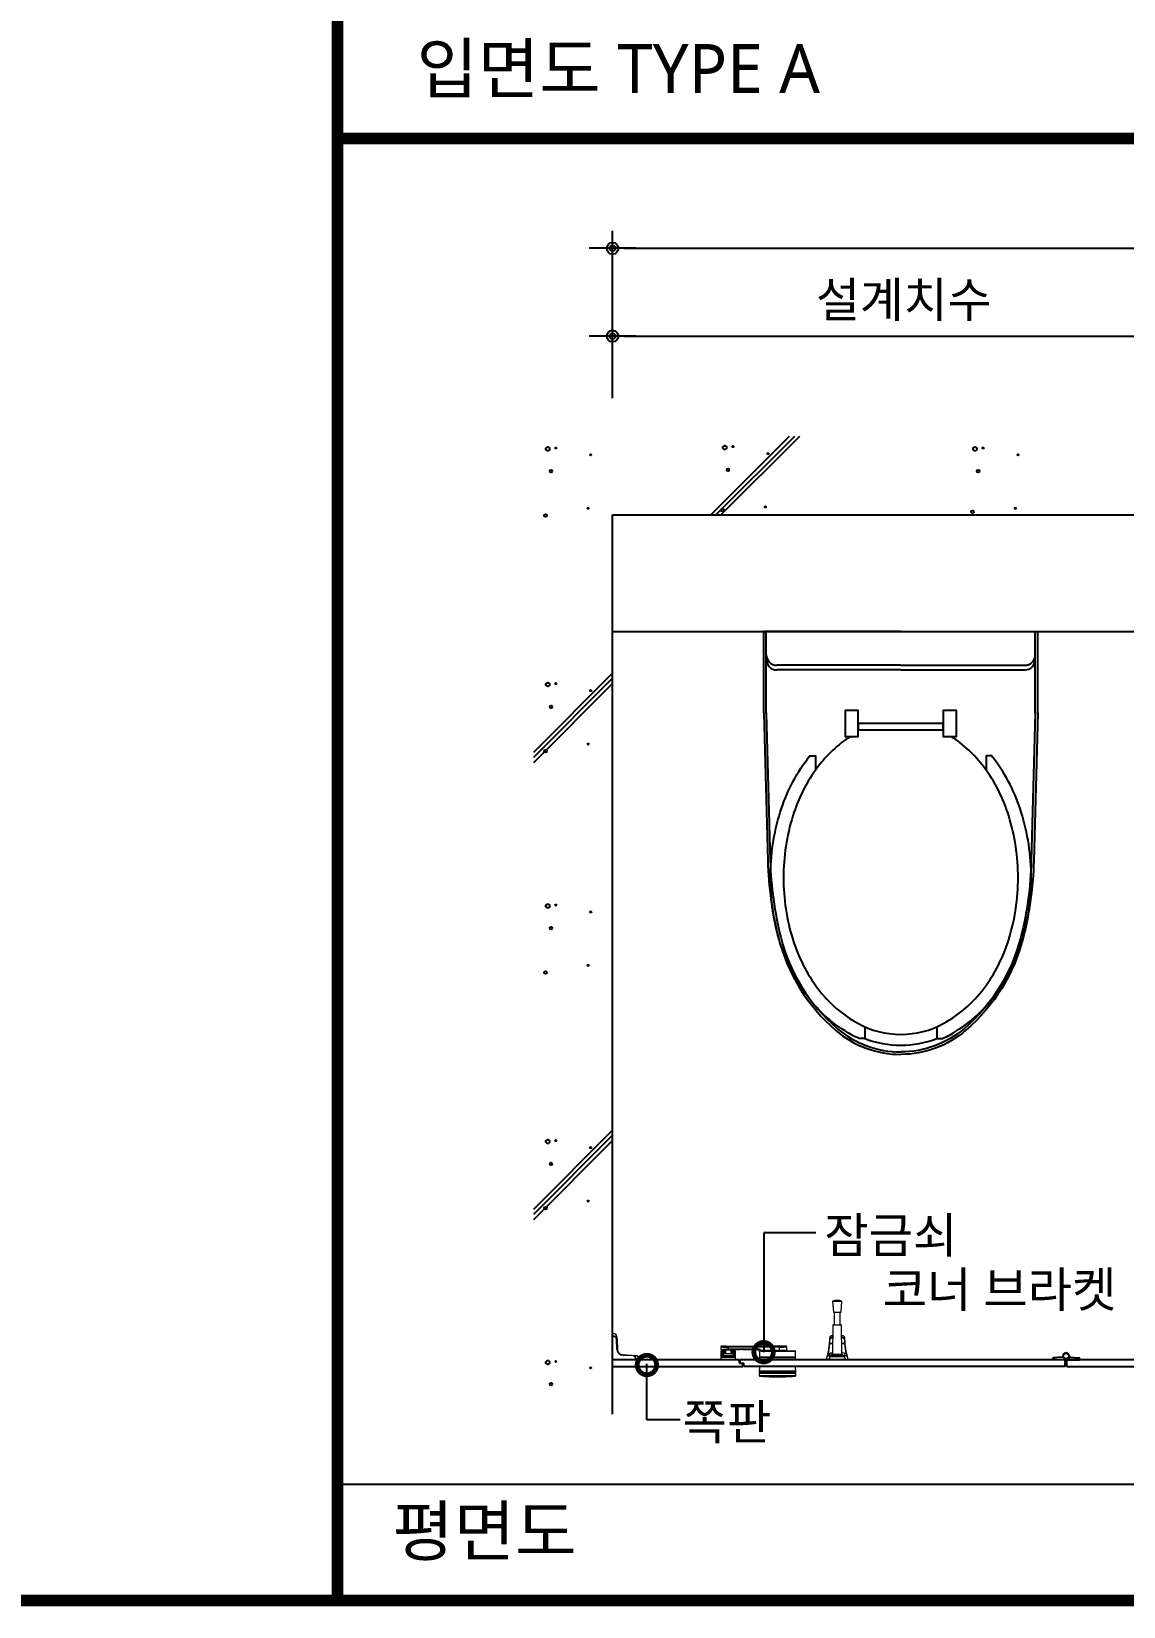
# Model space of a CAD drawing. Extents: x -256 to 8104, y -176 to 5714.
# Drawn here: x 2221 to 3159, y 2764 to 4116 of the extents above; entities that cross this region are included whole.
import ezdxf
from ezdxf.enums import TextEntityAlignment as Align

# ---------------------------------------------------------------- set-up
doc = ezdxf.new("R2010")
doc.units = 0
doc.header["$LTSCALE"] = 30
doc.layers.get('0').update_dxf_attribs({"linetype": 'CONTINUOUS'})
doc.layers.get('DEFPOINTS').update_dxf_attribs({"linetype": 'CONTINUOUS'})
for name, color, linetype in [('0_toilet', 6, 'CONTINUOUS'), ('DIM', 7, 'CONTINUOUS'), ('HAT', 8, 'CONTINUOUS'), ('TIT', 3, 'CONTINUOUS'), ('경첩', 4, 'CONTINUOUS'), ('문자', 3, 'CONTINUOUS'), ('부자재', 4, 'CONTINUOUS'), ('옷걸이', 4, 'CONTINUOUS'), ('잠금쇠(회전형)', 4, 'CONTINUOUS'), ('치수', 1, 'CONTINUOUS'), ('해치', 8, 'CONTINUOUS')]:
    doc.layers.add(name, color=color, linetype=linetype)
doc.styles.add('돋움', font='malgun.ttf')
doc.dimstyles.new('10', dxfattribs={"dimscale": 10, "dimtxt": 3, "dimasz": 1, "dimexe": 1.5, "dimexo": 2, "dimgap": 1, "dimtad": 1, "dimdec": 0, "dimlunit": 6, "dimtxsty": '돋움', "dimblk": 'DIMDOT', "dimcen": -1, "dimdle": 1.5, "dimclrt": 3, "dimazin": 3, "dimtfac": 1, "dimtdec": 0, "dimtix": 1, "dimtmove": 2, "dimatfit": 3, "dimldrblk": 'DIMDOT', "dimarcsym": 0})

# ---------------------------------------------------------------- blocks, each defined once
blk = doc.blocks.new('_DOTSMALL')
at = {"color": 0, "linetype": 'ByBlock', "const_width": 0.5}
blk.add_lwpolyline([(-0.0625, 0, 1), (0.0625, 0, 1)], format="xyb", close=True, dxfattribs=at)
blk = doc.blocks.new('A$C63EC304E')
at = {"layer": '치수', "color": 1, "xscale": 2.5, "yscale": 2.5, "zscale": 2.5, "rotation": 234.3098741996962}
blk.add_blockref('_DOTSMALL', (0.31, 0.31), dxfattribs=at)
blk = doc.blocks.new('A$C2BC9653E')
at = {"layer": '치수', "xscale": 0.3333333333333333, "yscale": 0.3333333333333333, "zscale": 0.3333333333333333}
blk.add_blockref('A$C63EC304E', (0, 0), dxfattribs=at)
blk = doc.blocks.new('A$C7FC71301')
at = {"layer": '치수', "rotation": 180}
blk.add_blockref('A$C2BC9653E', (0.208, 0.208), dxfattribs=at)
blk = doc.blocks.new('A$C4A20372B')
at = {"layer": '치수'}
blk.add_blockref('A$C7FC71301', (0, 0), dxfattribs=at)
blk = doc.blocks.new('A$C566469F5')
at = {"layer": '치수'}
blk.add_blockref('A$C4A20372B', (0, 0), dxfattribs=at)
blk = doc.blocks.new('A$C7E317CD4')
at = {"layer": '해치', "xscale": 2, "yscale": 2, "zscale": 2}
blk.add_blockref('A$C566469F5', (0, 0), dxfattribs=at)
blk = doc.blocks.new('A$C601D7F27')
at = {"layer": '치수'}
blk.add_blockref('A$C7E317CD4', (0, 0), dxfattribs=at)
blk = doc.blocks.new('A$C38802C08')
at = {"layer": '치수'}
blk.add_blockref('A$C601D7F27', (0, 0), dxfattribs=at)
blk = doc.blocks.new('DIMDOT')
at = {"linetype": 'Continuous'}
blk.add_line((-2, 0), (2, 0), dxfattribs=at)
for radius in [0.5, 0.25]:
    blk.add_circle((0, 0), radius, dxfattribs=at)
blk = doc.blocks.new('*D293')
at = {"layer": 'DEFPOINTS', "color": 0}
for p in [(108946.5, 9366.3), (107446.5, 9217.8), (108946.5, 9217.8)]:
    blk.add_point(p, dxfattribs=at)
at = {"layer": 'DIM', "color": 0, "lineweight": -2, "ltscale": 10}
for p, q in [((107446.5, 9237.8), (107446.5, 9381.3)), ((108946.5, 9237.8), (108946.5, 9381.3)), ((107456.5, 9366.3), (108936.5, 9366.3))]:
    blk.add_line(p, q, dxfattribs=at)
at = {"layer": 'DIM', "color": 0, "lineweight": -2, "xscale": 10, "yscale": 10, "zscale": 10, "rotation": 180}
blk.add_blockref('DIMDOT', (107446.5, 9366.3), dxfattribs=at)
at = {"layer": 'DIM', "color": 0, "lineweight": -2, "xscale": 10, "yscale": 10, "zscale": 10}
blk.add_blockref('DIMDOT', (108946.5, 9366.3), dxfattribs=at)
at = {"layer": 'DIM', "color": 3, "insert": (108196.5, 9395.9), "char_height": 30, "attachment_point": 5, "style": '돋움'}
blk.add_mtext('설계치수', dxfattribs=at)
blk = doc.blocks.new('*D295')
at = {"layer": 'DEFPOINTS', "color": 0}
for p in [(107946.5, 9290.9), (107446.5, 9217.8), (107946.5, 9217.8)]:
    blk.add_point(p, dxfattribs=at)
at = {"layer": 'DIM', "color": 0, "lineweight": -2, "ltscale": 10}
for p, q in [((107446.5, 9237.8), (107446.5, 9305.9)), ((107946.5, 9237.8), (107946.5, 9305.9)), ((107456.5, 9290.9), (107936.5, 9290.9))]:
    blk.add_line(p, q, dxfattribs=at)
at = {"layer": 'DIM', "color": 0, "lineweight": -2, "xscale": 10, "yscale": 10, "zscale": 10, "rotation": 180}
blk.add_blockref('DIMDOT', (107446.5, 9290.9), dxfattribs=at)
at = {"layer": 'DIM', "color": 0, "lineweight": -2, "xscale": 10, "yscale": 10, "zscale": 10}
blk.add_blockref('DIMDOT', (107946.5, 9290.9), dxfattribs=at)
at = {"layer": 'DIM', "color": 3, "insert": (107696.5, 9320.6), "char_height": 30, "attachment_point": 5, "style": '돋움'}
blk.add_mtext('설계치수', dxfattribs=at)
blk = doc.blocks.new('A$C10E41893')
at = {"layer": '부자재'}
for p, q in [((6.5, 0), (6.5, 196)), ((123.3, 196), (6.5, 196)), ((123.3, 192.5), (6.5, 192.5)), ((54.8, 0), (54.8, 177.5)), ((61.4, 0), (61.4, 177.5)), ((6.5, 0), (6.5, -196)), ((54.8, 0), (54.8, -177.5)), ((61.4, 0), (61.4, -177.5)), ((123.3, -192.5), (6.5, -192.5)), ((123.3, -196), (6.5, -196))]:
    blk.add_line(p, q, dxfattribs=at)
for points in [[(122.7, 196, -0.012538), (123.3, 196), (334.6, 190.3, -0.055395), (444.7, 175.1, -0.154276), (576.9, 93.3, -0.179504), (611.5, 0, -0.179504)], [(122.8, 192.5, -0.012538), (123.2, 192.5), (334.5, 186.8, -0.055395), (443.8, 171.7, -0.154276), (574.3, 91, -0.179504), (608, 0, -0.179504)], [(572, 51.4), (588.8, 51.4), (588.8, 59.6, 0.021185), (583.3, 70.7, 0.106084), (528.4, 133.7, 0.085733), (452.6, 172.4, 0.075373), (358.7, 186.6, 0.075373), (264.8, 172.4, 0.085733), (189, 133.7, 0.007337), (184.4, 130.1), (184.4, 122), (204.7, 122)], [(156.7, -72, 0.089162), (200.2, -118.7, 0.085733), (270.3, -154.5, 0.075373), (358.7, -167.9, 0.075373), (447.1, -154.5, 0.085733), (517.2, -118.7, 0.106084), (567, -61.6, 0.126931), (582.8, 0, 0.126931), (567, 61.6, 0.106084), (517.2, 118.7, 0.085733), (447.1, 154.5, 0.075373), (358.7, 167.9, 0.075373), (270.3, 154.5, 0.085733), (200.2, 118.7, 0.089162), (156.7, 72)], [(588.8, -51.4, 0.090214), (598.2, 0, 0.090214), (588.8, 51.4, 0.106084)], [(122.7, -196, 0.012538), (123.3, -196), (334.6, -190.3, 0.055395), (444.7, -175.1, 0.154276), (576.9, -93.3, 0.179504), (611.5, 0, 0.179504)], [(122.8, -192.5, 0.012538), (123.2, -192.5), (334.5, -186.8, 0.055395), (443.8, -171.7, 0.154276), (574.3, -91, 0.179504), (608, 0, 0.179504)], [(572, -51.4), (588.8, -51.4), (588.8, -59.6, -0.021185), (583.3, -70.7, -0.106084), (528.4, -133.7, -0.085733), (452.6, -172.4, -0.075373), (358.7, -186.6, -0.075373), (264.8, -172.4, -0.085733), (189, -133.7, -0.007337), (184.4, -130.1), (184.4, -122), (204.7, -122)]]:
    blk.add_lwpolyline(points, format="xyb", dxfattribs=at)
blk.add_lwpolyline([(138, -60.8), (119.3, -60.8), (119.3, -79.5), (156.7, -79.5), (156.7, -60.8), (138, -60.8), (147.3, -60.8), (147.3, 60.8), (138, 60.8), (156.7, 60.8), (156.7, 79.5), (119.3, 79.5), (119.3, 60.8), (138, 60.8), (138, -60.8), (119.3, -60.8)], dxfattribs=at)
for centre, start, end in [((39.8, 177.5), 0, 90), ((46.4, 177.5), 0, 90), ((39.8, -177.5), 270, 0), ((46.4, -177.5), 270, 0)]:
    blk.add_arc(centre, 15, start, end, dxfattribs=at)
blk = doc.blocks.new('EDGE_11', base_point=(104726.3, 5436.3))
for p, q in [((107446.5, 8365.6), (107446.5, 9137.4)), ((107446.5, 9137.4), (108946.5, 9137.4)), ((107446.5, 9037.4), (108946.5, 9037.4))]:
    blk.add_line(p, q)
at = {"color": 8}
blk.add_line((107210.4, 8305.6), (109173, 8305.6), dxfattribs=at)
at = {"color": 8, "const_width": 10}
for points in [[(107210.4, 8205.6), (107210.4, 10974.7)], [(107210.4, 9460.5), (110558.3, 9460.5)], [(104773.7, 8205.6), (110558.3, 8205.6)]]:
    blk.add_lwpolyline(points, dxfattribs=at)
at = {"layer": '0_toilet'}
for p, q in [((107555.4, 8412.4), (107446.5, 8412.4)), ((107555.4, 8409.4), (107555.4, 8412.4)), ((107555.4, 8409.4), (107559.1, 8409.4)), ((107835, 8412.4), (107556.1, 8412.4)), ((107556.1, 8409.4), (107556.1, 8412.4)), ((107558.4, 8406.4), (107558.4, 8409.4)), ((107559.1, 8406.4), (107559.1, 8409.4)), ((107835, 8406.4), (107835, 8412.4)), ((108060.4, 8412.4), (107836.5, 8412.4)), ((107836.5, 8406.4), (107836.5, 8412.4)), ((107446.5, 8406.4), (107558.4, 8406.4)), ((107835, 8406.4), (107559.1, 8406.4)), ((107836.5, 8406.4), (108063.4, 8406.4))]:
    blk.add_line(p, q, dxfattribs=at)
at = {"layer": '경첩', "color": 4, "linetype": 'Continuous', "lineweight": 15}
for p, q in [((107446.5, 8434.9), (107447.7, 8434.9)), ((107446.5, 8434.6), (107446.5, 8434.9)), ((107446.5, 8432.5), (107446.5, 8434.6)), ((107447.7, 8434.6), (107446.5, 8434.6)), ((107447.8, 8432.5), (107446.5, 8432.5)), ((107446.5, 8432.4), (107447.8, 8432.4)), ((107446.5, 8432.1), (107446.5, 8432.4)), ((107447.8, 8432.1), (107446.5, 8432.1)), ((107446.5, 8432.1), (107446.5, 8413.9)), ((107447.7, 8434.6), (107447.7, 8434.9)), ((107447.8, 8432.4), (107447.8, 8432.5)), ((107447.8, 8432.4), (107447.8, 8432.1)), ((107449.8, 8431.2), (107449.8, 8432.6)), ((107450.3, 8421.1), (107449.9, 8430.1)), ((107450, 8432.6), (107450.1, 8430.1)), ((107450.2, 8432.1), (107450, 8432)), ((107450.3, 8431.5), (107450.1, 8431.3)), ((107450.1, 8430.1), (107450.5, 8421.2)), ((107450.4, 8428.8), (107450.2, 8428.6)), ((107450.5, 8428.2), (107450.2, 8427.9)), ((107450.5, 8427.8), (107450.2, 8427.6)), ((107450.3, 8431.5), (107450.4, 8428.8)), ((107450.5, 8427.2), (107450.3, 8426.9)), ((107450.5, 8426.8), (107450.3, 8426.6)), ((107450.7, 8423.9), (107450.4, 8423.7)), ((107450.7, 8423.9), (107450.4, 8423.7)), ((107450.7, 8423.5), (107450.4, 8423.3)), ((107450.5, 8427.8), (107450.5, 8427.2)), ((107450.5, 8426.8), (107450.7, 8423.9)), ((107450.7, 8423.3), (107450.5, 8423)), ((107450.7, 8422.4), (107450.5, 8422.1)), ((107450.7, 8422.3), (107450.5, 8422)), ((107450.7, 8423.9), (107450.7, 8423.5)), ((107450.7, 8423.3), (107450.7, 8422.4)), ((107450.7, 8422.4), (107450.7, 8422.3)), ((107450.7, 8422.3), (107450.8, 8421.9)), ((107448, 8412.4), (107466.3, 8412.4)), ((107450.8, 8421.9), (107450.5, 8421.7)), ((107450.8, 8421.8), (107450.5, 8421.6)), ((107450.8, 8420.9), (107450.6, 8420.7)), ((107450.8, 8420.7), (107450.6, 8420.5)), ((107450.7, 8420.1), (107450.9, 8420.3)), ((107450.9, 8420.3), (107450.7, 8420.1)), ((107450.8, 8421.9), (107450.8, 8421.8)), ((107450.8, 8421.8), (107450.8, 8421.2)), ((107451.1, 8419.8), (107450.9, 8419.6)), ((107451.2, 8419.4), (107451, 8419.2)), ((107451.4, 8419.2), (107451.2, 8419)), ((107451.6, 8418.7), (107451.4, 8418.5)), ((107451.8, 8418.5), (107451.6, 8418.3)), ((107452.9, 8417.5), (107452.7, 8417.3)), ((107453.1, 8417.3), (107452.9, 8417.2)), ((107453.5, 8417.1), (107453.3, 8416.9)), ((107453.8, 8417), (107453.6, 8416.8)), ((107454.3, 8416.8), (107454.1, 8416.6)), ((107455.3, 8416.7), (107455.6, 8416.6)), ((107455.6, 8416.6), (107455.3, 8416.4)), ((107455.3, 8416.4), (107464.3, 8416)), ((107464.3, 8415.7), (107455.3, 8416.2)), ((107455.6, 8416.6), (107456.9, 8416.6)), ((107456.9, 8416.6), (107456.7, 8416.3)), ((107457.6, 8416.5), (107457.3, 8416.3)), ((107457.9, 8416.5), (107457.7, 8416.3)), ((107458.6, 8416.5), (107458.4, 8416.3)), ((107458.6, 8416.5), (107461.3, 8416.4)), ((107461.3, 8416.4), (107461.1, 8416.1)), ((107462, 8416.3), (107461.7, 8416.1)), ((107462.3, 8416.3), (107462.1, 8416.1)), ((107463, 8416.3), (107462.7, 8416.1)), ((107463, 8416.3), (107466.2, 8416.1)), ((107464.3, 8416), (107466.8, 8415.9)), ((107466.8, 8415.6), (107465.3, 8415.7)), ((107466.3, 8416.1), (107466.1, 8415.9)), ((107466.3, 8416.1), (107466.2, 8416.1)), ((107466.3, 8412.4), (107466.3, 8413.6)), ((107466.5, 8413.6), (107466.3, 8413.6)), ((107466.5, 8412.4), (107466.3, 8412.4)), ((107466.6, 8413.6), (107466.5, 8413.6)), ((107466.5, 8413.6), (107466.5, 8412.4)), ((107466.6, 8412.4), (107466.6, 8413.6)), ((107468.8, 8412.4), (107466.6, 8412.4)), ((107468.8, 8412.4), (107468.8, 8413.5)), ((107468.8, 8413.5), (107469, 8413.5)), ((107469, 8412.4), (107468.8, 8412.4)), ((107469, 8413.5), (107469, 8412.4))]:
    blk.add_line(p, q, dxfattribs=at)
at = {"layer": '경첩', "color": 4, "linetype": 'Continuous', "lineweight": 15, "flags": 128}
for points in [[(107449.8, 8432.6), (107449.8, 8432.6), (107449.9, 8432.6), (107449.9, 8432.6), (107449.9, 8432.6), (107450, 8432.6), (107450, 8432.6), (107450, 8432.6), (107450, 8432.6)], [(107450.1, 8430.1), (107450.1, 8430.1), (107450.1, 8430.1), (107450.1, 8430.1), (107450.1, 8430.1), (107450, 8430.1), (107450, 8430.1), (107449.9, 8430.1), (107449.9, 8430.1)], [(107450.3, 8432.1), (107450.3, 8432.1), (107450.2, 8432.1), (107450.2, 8432.1), (107450.2, 8432.1), (107450.2, 8432.1), (107450.2, 8432.1), (107450.2, 8432.1), (107450.2, 8432.1)], [(107450.3, 8432.1), (107450.3, 8431.9), (107450.3, 8431.8), (107450.3, 8431.7), (107450.3, 8431.5)], [(107450.4, 8428.8), (107450.4, 8428.7), (107450.4, 8428.6), (107450.5, 8428.5), (107450.5, 8428.4), (107450.5, 8428.3), (107450.5, 8428.2), (107450.5, 8428.2), (107450.5, 8428.2)], [(107450.7, 8423.9), (107450.7, 8423.9), (107450.7, 8423.9)], [(107450.7, 8423.5), (107450.7, 8423.4), (107450.7, 8423.4), (107450.7, 8423.3)], [(107450.5, 8421.2), (107450.5, 8421.2), (107450.5, 8421.2), (107450.5, 8421.2), (107450.5, 8421.2), (107450.4, 8421.2), (107450.4, 8421.2), (107450.3, 8421.2), (107450.3, 8421.1)], [(107450.8, 8420.9), (107450.8, 8420.7), (107450.8, 8420.7)], [(107450.9, 8420.3), (107450.9, 8420.3), (107450.9, 8420.3)], [(107455.3, 8416.4), (107455.3, 8416.4), (107455.3, 8416.4), (107455.3, 8416.4), (107455.3, 8416.3), (107455.3, 8416.3), (107455.3, 8416.2), (107455.3, 8416.2), (107455.3, 8416.2)], [(107456.9, 8416.6), (107457, 8416.6), (107457.2, 8416.6), (107457.3, 8416.6), (107457.4, 8416.6), (107457.5, 8416.6), (107457.5, 8416.5), (107457.6, 8416.5), (107457.6, 8416.5)], [(107457.9, 8416.5), (107457.9, 8416.5), (107458, 8416.5), (107458, 8416.5), (107458.1, 8416.5), (107458.2, 8416.5), (107458.3, 8416.5), (107458.5, 8416.5), (107458.6, 8416.5)], [(107461.3, 8416.4), (107461.4, 8416.4), (107461.5, 8416.4), (107461.6, 8416.4), (107461.7, 8416.3), (107461.8, 8416.3), (107461.9, 8416.3), (107461.9, 8416.3), (107462, 8416.3), (107462, 8416.3)], [(107462.3, 8416.3), (107462.3, 8416.3), (107462.4, 8416.3), (107462.4, 8416.3), (107462.5, 8416.3), (107462.6, 8416.3), (107462.7, 8416.3), (107462.9, 8416.3), (107463, 8416.3)], [(107464.3, 8416), (107464.3, 8416), (107464.3, 8416), (107464.3, 8415.9), (107464.3, 8415.9), (107464.3, 8415.9), (107464.3, 8415.8), (107464.3, 8415.8), (107464.3, 8415.7)], [(107466.8, 8415.6), (107466.8, 8415.7), (107466.8, 8415.7), (107466.8, 8415.8), (107466.8, 8415.8), (107466.8, 8415.8), (107466.8, 8415.8), (107466.8, 8415.9), (107466.8, 8415.9)]]:
    blk.add_lwpolyline(points, dxfattribs=at)
at = {"layer": '경첩', "color": 4, "linetype": 'Continuous', "lineweight": 15}
for centre, radius, start, end in [((107447.7, 8432.5), 2.35, 2.6983, 90), ((107447.7, 8432.5), 2.1, 2.6983, 90), ((107447.8, 8430), 2.35, 2.6983, 90), ((107447.8, 8430), 2.1, 2.6983, 90), ((107448, 8413.9), 1.5, 180, 270), ((107455.5, 8421.4), 5.25, 182.6983, 267.3017), ((107455.5, 8421.4), 5, 182.6983, 267.3017), ((107455.5, 8421.4), 4.75, 182.6983, 185.9088), ((107455.5, 8421.4), 4.75, 188.6056, 193.1623), ((107455.5, 8421.4), 4.75, 193.2431, 199.766), ((107455.5, 8421.4), 4.75, 199.766, 204.9948), ((107455.5, 8421.4), 4.75, 208.1736, 214.3849), ((107455.5, 8421.4), 4.75, 214.3855, 217.4388), ((107455.5, 8421.4), 4.75, 217.4392, 235.6151), ((107455.5, 8421.4), 4.75, 235.6142, 238.7009), ((107455.5, 8421.4), 4.75, 238.7002, 245.0052), ((107455.5, 8421.4), 4.75, 248.2494, 255.0002), ((107455.5, 8421.4), 4.75, 255, 267.3017), ((107464.2, 8413.6), 2.35, 0, 87.3017), ((107464.2, 8413.6), 2.1, 0, 87.3017), ((107466.7, 8413.5), 2.35, 0, 87.3017), ((107466.7, 8413.5), 2.1, 0, 87.3017)]:
    blk.add_arc(centre, radius, start, end, dxfattribs=at)
at = {"layer": '부자재'}
for p, q in [((107824.3, 8413.3), (107824.3, 8412.4)), ((107835, 8412.4), (107824.3, 8412.4)), ((107832.1, 8414.5), (107824.9, 8414)), ((107825.6, 8413.5), (107825.6, 8412.4)), ((107835.8, 8412.9), (107835.8, 8412.1)), ((107836, 8412.1), (107835.8, 8412.1)), ((107836, 8412.9), (107836, 8412.1)), ((107836.5, 8412.4), (107847.5, 8412.4)), ((107836.5, 8412.4), (107836.5, 8412.4)), ((107838.8, 8414.5), (107846.9, 8414)), ((107846.2, 8413.5), (107846.2, 8412.4)), ((107847.5, 8413.3), (107847.5, 8412.4))]:
    blk.add_line(p, q, dxfattribs=at)
at = {"layer": '부자재', "color": 1}
blk.add_circle((107835.9, 8415.6), 2.34, dxfattribs=at)
at = {"layer": '부자재'}
for centre, radius, start, end in [((107825, 8413.3), 0.7, 101.7765, 181.6712), ((107826.4, 8413.2), 0.884, 113.4077, 164.5497), ((107832, 8415.8), 1.29, 272.9231, 352.4724), ((107835.9, 8415.6), 2.62, 270, 180), ((107836.3, 8411.3), 1.65, 102.5267, 141.5475), ((107835.6, 8411.3), 1.65, 43.1003, 77.4733), ((107836, 8415.2), 2.86, 280.084, 345.9792), ((107839.8, 8415.8), 1.29, 187.5276, 267.0769), ((107845.4, 8413.2), 0.884, 15.4503, 67.3004), ((107846.8, 8413.3), 0.7, 358.3288, 78.2235)]:
    blk.add_arc(centre, radius, start, end, dxfattribs=at)
at = {"layer": '옷걸이', "lineweight": 15}
for p, q in [((107635.4, 8462.7), (107636.2, 8453.2)), ((107635.4, 8462.7), (107643.4, 8462.7)), ((107642.7, 8453.2), (107643.4, 8462.7)), ((107636.2, 8453.2), (107642.7, 8453.2)), ((107636.9, 8453.2), (107636.9, 8442.4)), ((107641.9, 8442.4), (107641.9, 8453.2)), ((107635.7, 8442.1), (107635.5, 8416.9)), ((107643.2, 8442.1), (107635.7, 8442.1)), ((107635.9, 8442.4), (107639.4, 8442.4)), ((107639.4, 8442.4), (107642.9, 8442.4)), ((107643.4, 8416.9), (107643.2, 8442.1)), ((107635.5, 8425.9), (107633.1, 8425.9)), ((107633.2, 8426.7), (107635.5, 8426.7)), ((107635.6, 8433), (107635.5, 8433)), ((107635.5, 8433), (107635.5, 8432.9)), ((107635.6, 8432.9), (107635.5, 8432.9)), ((107635.5, 8431.4), (107635.5, 8431)), ((107635.5, 8431.4), (107635.6, 8431.4)), ((107635.6, 8431), (107635.5, 8431)), ((107643.4, 8433), (107643.3, 8433)), ((107643.4, 8432.9), (107643.3, 8432.9)), ((107643.3, 8431.4), (107643.3, 8431)), ((107643.3, 8431.4), (107643.3, 8431.4)), ((107643.3, 8431), (107643.3, 8431)), ((107643.3, 8426.7), (107645.7, 8426.7)), ((107645.8, 8425.9), (107643.3, 8425.9)), ((107643.4, 8433), (107643.4, 8432.9)), ((107629.9, 8412.4), (107630.8, 8414.9)), ((107632.3, 8412.4), (107629.9, 8412.4)), ((107630.8, 8414.9), (107630.8, 8415)), ((107630.8, 8414.9), (107630.8, 8414.9)), ((107631.8, 8415.7), (107631.6, 8415.7)), ((107633.2, 8417.8), (107631.7, 8417.8)), ((107633.2, 8417.8), (107631.7, 8417.8)), ((107631.7, 8415.6), (107631.7, 8415.6)), ((107647.1, 8415.6), (107631.7, 8415.6)), ((107633.1, 8414.9), (107632.3, 8412.4)), ((107646.6, 8412.4), (107632.3, 8412.4)), ((107633.1, 8417.2), (107633.2, 8417.8)), ((107633.1, 8414.9), (107633.1, 8415.6)), ((107633.1, 8415.6), (107645.7, 8415.6)), ((107645.7, 8414.9), (107633.1, 8414.9)), ((107644.2, 8416.9), (107634.7, 8416.9)), ((107647.1, 8417.8), (107645.7, 8417.8)), ((107645.7, 8417.8), (107645.7, 8417.2)), ((107647.1, 8417.8), (107645.7, 8417.8)), ((107645.7, 8414.9), (107645.7, 8415.6)), ((107646.6, 8412.4), (107645.7, 8414.9)), ((107648.9, 8412.4), (107646.6, 8412.4)), ((107647.2, 8415.7), (107647.1, 8415.7)), ((107647.1, 8415.6), (107647.1, 8415.6)), ((107647.3, 8415.7), (107647.2, 8415.7)), ((107648.1, 8415), (107648.1, 8414.9)), ((107648.1, 8414.9), (107648.9, 8412.4)), ((107648.1, 8414.9), (107648.1, 8414.9))]:
    blk.add_line(p, q, dxfattribs=at)
at = {"layer": '옷걸이', "lineweight": 15, "flags": 128}
for points in [[(107632.8, 8425.9), (107632.8, 8425.9), (107632.9, 8425.9), (107632.9, 8425.9), (107632.9, 8425.9), (107633, 8425.9), (107633, 8425.9), (107633, 8425.9), (107633.1, 8425.9)], [(107635.5, 8433), (107635.4, 8433), (107635.1, 8433), (107634.8, 8432.9), (107634.5, 8432.9), (107634.2, 8432.8), (107633.9, 8432.6), (107633.7, 8432.5), (107633.4, 8432.3), (107633.3, 8432.1), (107633.1, 8431.9), (107633, 8431.6), (107633, 8431.4), (107633, 8431.4)], [(107635.5, 8432.9), (107635.1, 8432.9), (107634.7, 8432.8), (107634.3, 8432.7), (107633.9, 8432.6), (107633.6, 8432.4), (107633.4, 8432.2), (107633.2, 8431.9), (107633.1, 8431.7), (107633, 8431.3), (107633, 8431.3)], [(107633, 8429.8), (107633, 8430.1), (107633.2, 8430.3), (107633.3, 8430.6), (107633.6, 8430.8), (107633.9, 8431), (107634.2, 8431.1), (107634.6, 8431.3), (107635, 8431.3), (107635.5, 8431.4)], [(107635.5, 8431), (107635, 8431), (107634.7, 8430.9), (107634.3, 8430.8), (107634, 8430.7), (107633.8, 8430.5), (107633.5, 8430.3), (107633.4, 8430.1), (107633.3, 8429.8), (107633.3, 8429.6)], [(107643.3, 8431.4), (107643.8, 8431.4), (107644.2, 8431.3), (107644.6, 8431.2), (107644.9, 8431), (107645.2, 8430.8), (107645.5, 8430.6), (107645.7, 8430.4), (107645.8, 8430.1), (107645.8, 8429.8)], [(107645.6, 8429.6), (107645.5, 8429.9), (107645.4, 8430.1), (107645.3, 8430.4), (107645, 8430.5), (107644.8, 8430.7), (107644.4, 8430.9), (107644.1, 8431), (107643.7, 8431), (107643.3, 8431)], [(107645.9, 8431.3), (107645.9, 8431.3), (107645.8, 8431.5), (107645.8, 8431.8), (107645.7, 8432), (107645.5, 8432.2), (107645.3, 8432.4), (107645.1, 8432.5), (107644.9, 8432.7), (107644.6, 8432.8), (107644.3, 8432.9), (107643.9, 8433), (107643.6, 8433), (107643.4, 8433)], [(107645.9, 8431.3), (107645.8, 8431.6), (107645.7, 8431.8), (107645.6, 8432.1), (107645.3, 8432.3), (107645, 8432.5), (107644.7, 8432.7), (107644.3, 8432.8), (107643.9, 8432.9), (107643.4, 8432.9), (107643.4, 8432.9)], [(107646, 8425.9), (107646, 8425.9), (107646, 8425.9), (107646, 8425.9), (107645.9, 8425.9), (107645.9, 8425.9), (107645.9, 8425.9), (107645.8, 8425.9), (107645.8, 8425.9)], [(107631.5, 8417.6), (107631.5, 8417.6), (107631.5, 8417.6)], [(107631.7, 8415.7), (107631.6, 8415.7), (107631.6, 8415.7)], [(107631.7, 8417.8), (107631.7, 8417.8), (107631.7, 8417.8)], [(107631.8, 8415.7), (107631.7, 8415.7), (107631.7, 8415.6)], [(107631.7, 8415.7), (107631.7, 8415.7), (107631.8, 8415.7)], [(107633.9, 8415.7), (107633.5, 8415.7), (107633.3, 8415.7), (107633.2, 8415.7), (107633.3, 8415.8), (107633.6, 8415.8), (107633.7, 8415.8)], [(107635.5, 8418.2), (107634.9, 8418.1), (107633.6, 8418.1)], [(107645.3, 8418.1), (107643.7, 8418.2), (107643.4, 8418.2)], [(107645.2, 8415.8), (107645.4, 8415.8), (107645.6, 8415.8), (107645.6, 8415.7), (107645.5, 8415.7), (107645.1, 8415.7), (107644.7, 8415.7)], [(107647.1, 8415.6), (107647.1, 8415.7), (107647.1, 8415.7)], [(107647.2, 8415.7), (107647.1, 8415.7), (107647.1, 8415.7)]]:
    blk.add_lwpolyline(points, dxfattribs=at)
at = {"layer": '옷걸이', "lineweight": 15}
for centre, radius, start, end in [((107639.4, 8452.4), 11, 68.7607, 111.2393), ((107635.9, 8442.1), 0.25, 90, 179.5), ((107642.9, 8442.1), 0.25, 0.5, 90), ((107580.2, 8430.1), 52.8, 346.2317, 355.4136), ((107580.2, 8430.1), 53, 346.5097, 355.4136), ((107580.2, 8430.1), 52.8, 355.4136, 356.451), ((107580.2, 8430.1), 52.8, 356.4511, 359.6096), ((107633.1, 8426.9), 0.23, 185.4574, 275.1888), ((107580.2, 8430.1), 52.8, 359.6096, 1.2369), ((107633.2, 8429.8), 0.227, 188.2087, 276.392), ((107599.2, 8429.3), 34.1, 354.2736, 355.5668), ((107580.2, 8430), 53, 356.4511, 359.6096), ((107580.2, 8431.8), 55.3, 359.6189, 1.2073), ((107698.6, 8431.8), 55.3, 178.7927, 180.3811), ((107645.6, 8429.8), 0.227, 263.608, 351.7913), ((107698.6, 8430), 53, 180.3904, 183.5489), ((107645.7, 8426.9), 0.23, 264.8112, 354.5426), ((107679.7, 8429.3), 34.1, 184.4333, 185.7264), ((107698.6, 8430.1), 52.8, 178.7631, 180.3904), ((107698.6, 8430.1), 52.8, 180.3904, 183.5489), ((107698.6, 8430.1), 53, 184.5864, 193.4903), ((107698.6, 8430.1), 52.8, 183.5489, 184.5865), ((107698.6, 8430.1), 52.8, 184.5864, 193.7683), ((107581.5, 8429.8), 51.5, 343.2376, 346.2577), ((107631.9, 8414.6), 1.17, 101.397, 160.6752), ((107631.7, 8414.6), 1, 89.9937, 161.8081), ((107581.9, 8430), 51.3, 343.5226, 346.2377), ((107631.7, 8417.5), 0.25, 90.2728, 166.2395), ((107631.7, 8417.5), 0.247, 89.2585, 165.9158), ((107631.3, 8417.5), 1.81, 282.0607, 352.5143), ((107631.2, 8417.9), 2.24, 284.8265, 3.5932), ((107633.5, 8417.7), 0.376, 79.9393, 150.5456), ((107633.4, 8417.8), 0.248, 89.5881, 179.723), ((107633.6, 8417.8), 0.307, 84.7786, 118.9817), ((107633.3, 8417.2), 1.43, 284.1057, 346.9245), ((107639.6, 8816.8), 401.1, 269.1968, 270.7316), ((107645.6, 8417.2), 1.44, 193.1186, 255.9655), ((107645.3, 8417.7), 0.4, 32.0092, 97.8083), ((107645.3, 8417.8), 0.271, 58.6344, 97.6053), ((107647.7, 8417.9), 2.24, 176.3909, 255.1894), ((107645.4, 8417.8), 0.248, 0.277, 90.4119), ((107647.5, 8417.5), 1.8, 186.7864, 258.2605), ((107647.1, 8417.5), 0.25, 13.7617, 89.4531), ((107647.1, 8417.5), 0.247, 14.0842, 90.7415), ((107696.8, 8429.9), 51.2, 193.7584, 196.469), ((107647.1, 8414.6), 1, 18.1919, 90.0063), ((107647, 8414.6), 1.16, 19.2937, 79.3942), ((107697.6, 8429.9), 51.7, 193.7493, 196.7564)]:
    blk.add_arc(centre, radius, start, end, dxfattribs=at)
at = {"layer": '잠금쇠(회전형)', "linetype": 'Continuous', "lineweight": 15}
for p, q in [((107539.6, 8423.5), (107539.6, 8421)), ((107542, 8424), (107540.1, 8424)), ((107568.4, 8423.8), (107545.9, 8423.8)), ((107568.4, 8423.8), (107545.9, 8423.8)), ((107545.9, 8423.8), (107545.9, 8423.8)), ((107545.9, 8423.5), (107589.9, 8423.5)), ((107545.9, 8423), (107545.9, 8423.5)), ((107545.9, 8423), (107545.9, 8421.5)), ((107589.9, 8423), (107545.9, 8423)), ((107568.4, 8423.8), (107568.4, 8423.8)), ((107595.6, 8424), (107572.3, 8424)), ((107589.9, 8423.5), (107589.9, 8423)), ((107589.9, 8420.5), (107589.9, 8423)), ((107596.1, 8420.5), (107596.1, 8423.5)), ((107539.6, 8421), (107542.9, 8421)), ((107539.6, 8419.4), (107539.6, 8412.4)), ((107540, 8419.4), (107539.6, 8419.4)), ((107539.6, 8412.4), (107552.1, 8412.4)), ((107540, 8414.4), (107540, 8419.4)), ((107540, 8419.4), (107540.5, 8419.4)), ((107551.7, 8414.4), (107540, 8414.4)), ((107540.1, 8419.9), (107540.5, 8419.9)), ((107540.5, 8419.4), (107540.5, 8419.9)), ((107540.5, 8419.9), (107542.4, 8419.9)), ((107540.5, 8419.4), (107540.5, 8414.8)), ((107542.4, 8419.4), (107540.5, 8419.4)), ((107540.5, 8414.8), (107540.6, 8414.9)), ((107540.6, 8418.9), (107542.4, 8418.9)), ((107540.6, 8414.9), (107540.6, 8418.9)), ((107541.1, 8418.4), (107540.6, 8418.9)), ((107540.6, 8414.9), (107540.7, 8414.9)), ((107540.7, 8414.9), (107551.1, 8414.9)), ((107541.1, 8418.4), (107541.1, 8414.9)), ((107542.4, 8418.4), (107541.1, 8418.4)), ((107541.6, 8417.4), (107541.6, 8415.9)), ((107548.8, 8417.4), (107541.6, 8417.4)), ((107541.6, 8415.9), (107548.8, 8415.9)), ((107541.9, 8417.6), (107548.6, 8417.6)), ((107548.6, 8415.6), (107541.9, 8415.6)), ((107542.4, 8419.4), (107542.4, 8419.9)), ((107542.4, 8419.9), (107543.4, 8419.9)), ((107542.4, 8418.9), (107542.4, 8419.4)), ((107542.9, 8419.4), (107542.4, 8419.4)), ((107542.4, 8418.9), (107542.4, 8418.4)), ((107542.4, 8418.9), (107542.9, 8418.9)), ((107543.4, 8418.4), (107542.4, 8418.4)), ((107542.9, 8421), (107542.9, 8421)), ((107542.9, 8419.4), (107542.9, 8418.9)), ((107543.4, 8419.4), (107542.9, 8419.4)), ((107542.9, 8418.9), (107543.4, 8418.9)), ((107543.4, 8420.5), (107543.4, 8417.6)), ((107572.3, 8421.5), (107545.9, 8421.5)), ((107548.4, 8417.6), (107548.4, 8420.5)), ((107548.4, 8419.9), (107549.4, 8419.9)), ((107548.9, 8419.4), (107548.4, 8419.4)), ((107548.4, 8418.9), (107548.9, 8418.9)), ((107549.4, 8418.4), (107548.4, 8418.4)), ((107548.6, 8417.6), (107549.9, 8417.6)), ((107549.9, 8415.6), (107548.6, 8415.6)), ((107550.1, 8417.4), (107548.8, 8417.4)), ((107548.8, 8415.9), (107550.1, 8415.9)), ((107548.9, 8421), (107556.2, 8421)), ((107549.4, 8419.4), (107548.9, 8419.4)), ((107548.9, 8418.9), (107548.9, 8419.4)), ((107548.9, 8418.9), (107549.4, 8418.9)), ((107549.4, 8419.9), (107549.4, 8419.4)), ((107549.4, 8419.9), (107551.3, 8419.9)), ((107551.3, 8419.4), (107549.4, 8419.4)), ((107549.4, 8419.4), (107549.4, 8418.9)), ((107549.4, 8418.9), (107551.1, 8418.9)), ((107549.4, 8418.9), (107549.4, 8418.4)), ((107550.6, 8418.4), (107549.4, 8418.4)), ((107550.1, 8415.9), (107550.1, 8417.4)), ((107551.1, 8418.9), (107550.6, 8418.4)), ((107550.6, 8414.9), (107550.6, 8418.4)), ((107551.1, 8418.9), (107551.1, 8414.9)), ((107551.1, 8414.9), (107551.1, 8414.9)), ((107551.1, 8414.9), (107551.3, 8414.8)), ((107551.3, 8419.9), (107551.3, 8419.4)), ((107551.3, 8419.9), (107551.6, 8419.9)), ((107551.3, 8414.8), (107551.3, 8419.4)), ((107551.3, 8419.4), (107551.7, 8419.4)), ((107551.7, 8419.4), (107551.7, 8414.4)), ((107552.1, 8419.4), (107551.7, 8419.4)), ((107552.1, 8412.4), (107552.1, 8419.4)), ((107558.1, 8421), (107571.1, 8421)), ((107571.1, 8421), (107571.1, 8421)), ((107572.6, 8419.4), (107572.6, 8414.5)), ((107603.6, 8414.5), (107572.6, 8414.5)), ((107572.6, 8414.4), (107572.6, 8412.6)), ((107572.6, 8414.4), (107603.6, 8414.4)), ((107572.6, 8412.6), (107603.6, 8412.6)), ((107603.4, 8412.4), (107572.9, 8412.4)), ((107574, 8420), (107573.9, 8420.2)), ((107603.6, 8419.5), (107574.1, 8419.5)), ((107574.7, 8420), (107574.7, 8420.5)), ((107574.7, 8420.5), (107589.9, 8420.5)), ((107574.7, 8420), (107603.1, 8420)), ((107580.4, 8414.5), (107580.4, 8414.4)), ((107589.9, 8420), (107589.9, 8420.5)), ((107589.9, 8420.5), (107596.1, 8420.5)), ((107595.9, 8414.4), (107595.9, 8414.5)), ((107600.5, 8414.4), (107600.5, 8414.5)), ((107602.6, 8414.4), (107602.6, 8414.5)), ((107602.6, 8414.4), (107602.6, 8414.5)), ((107603.6, 8414.5), (107603.6, 8419.5)), ((107603.6, 8412.6), (107603.6, 8414.4)), ((107572.4, 8402.4), (107572.4, 8401.4)), ((107603.9, 8402.4), (107572.4, 8402.4)), ((107603.9, 8401.4), (107572.4, 8401.4)), ((107572.4, 8400.4), (107572.4, 8398.8)), ((107603.9, 8400.4), (107572.4, 8400.4)), ((107572.4, 8398.8), (107588.1, 8398.8)), ((107588.1, 8398.3), (107572.8, 8398.3)), ((107603.4, 8400.9), (107572.9, 8400.9)), ((107603.4, 8400.9), (107572.9, 8400.9)), ((107603.2, 8406.3), (107573.1, 8406.3)), ((107573.2, 8406.4), (107588.1, 8406.4)), ((107576, 8398.1), (107600.3, 8398.1)), ((107576, 8398.1), (107588.1, 8398.1)), ((107600, 8398), (107576.3, 8398)), ((107582.5, 8397.9), (107582.6, 8397.9)), ((107582.6, 8397.9), (107593.7, 8397.9)), ((107585.4, 8397.8), (107585.4, 8397.9)), ((107586, 8397.6), (107590.3, 8397.6)), ((107586, 8397.6), (107590.3, 8397.6)), ((107586.3, 8397.9), (107586.3, 8397.8)), ((107586.3, 8397.8), (107590, 8397.8)), ((107589.9, 8397.6), (107586.4, 8397.6)), ((107588.1, 8406.4), (107603, 8406.4)), ((107588.1, 8398.8), (107603.9, 8398.8)), ((107603.4, 8398.3), (107588.1, 8398.3)), ((107588.1, 8398.1), (107600.3, 8398.1)), ((107590, 8397.8), (107590, 8397.9)), ((107590.8, 8397.9), (107590.8, 8397.8)), ((107593.7, 8397.9), (107593.9, 8397.9)), ((107603.9, 8401.4), (107603.9, 8402.4)), ((107603.9, 8398.8), (107603.9, 8400.4))]:
    blk.add_line(p, q, dxfattribs=at)
at = {"layer": '잠금쇠(회전형)', "linetype": 'Continuous', "lineweight": 15, "flags": 128}
for points in [[(107545.9, 8423.8), (107545.2, 8423.8), (107544.6, 8423.8), (107544, 8423.8), (107543.4, 8423.9), (107543, 8423.9), (107542.6, 8423.9), (107542.3, 8423.9), (107542.1, 8424), (107542, 8424), (107542, 8424)], [(107582.5, 8397.8), (107582.3, 8397.8), (107582.2, 8397.9), (107582.2, 8397.9), (107582.4, 8397.9), (107582.5, 8397.9)], [(107586.4, 8397.6), (107586.4, 8397.6), (107586.4, 8397.7), (107586.4, 8397.7), (107586.3, 8397.7), (107586.3, 8397.7), (107586.3, 8397.7), (107586.3, 8397.7), (107586.3, 8397.8)], [(107589.9, 8397.6), (107589.9, 8397.6), (107589.9, 8397.7), (107589.9, 8397.7), (107589.9, 8397.7), (107589.9, 8397.7), (107589.9, 8397.7), (107590, 8397.7), (107590, 8397.8)], [(107593.9, 8397.9), (107593.9, 8397.9), (107594.1, 8397.9), (107594.1, 8397.9), (107594, 8397.8), (107593.8, 8397.8)]]:
    blk.add_lwpolyline(points, dxfattribs=at)
at = {"layer": '잠금쇠(회전형)', "linetype": 'Continuous', "lineweight": 15}
for centre, radius, start, end in [((107540.1, 8423.5), 0.5, 90, 180), ((107545.9, 8469.4), 46.4, 262.2082, 269.9516), ((107545.9, 8462.4), 38.9, 261.4299, 269.9411), ((107568.4, 8463.4), 39.6, 270.014, 275.6703), ((107589.9, 8462.3), 38.8, 270.0516, 278.5774), ((107589.9, 8469.4), 46.3, 270.0429, 277.7974), ((107595.6, 8423.5), 0.5, 0, 90), ((107545.9, 8381.5), 39.9, 90.0704, 99.0775), ((107540.1, 8419.4), 0.5, 90, 180), ((107540.5, 8419.4), 0.485, 91.9622, 181.8362), ((107540.8, 8414.1), 0.816, 110.8265, 158.264), ((107541.9, 8417.4), 0.25, 90, 180), ((107541.9, 8415.9), 0.25, 180, 270), ((107542.4, 8419.4), 0.5, 0, 90), ((107542.4, 8418.9), 0.5, 270, 0), ((107545.9, 8380.7), 40.4, 85.7371, 94.238), ((107542.9, 8420.5), 0.5, 0.4364, 88.0475), ((107545.9, 8392.9), 27.7, 84.8219, 95.1479), ((107548.9, 8420.5), 0.5, 89.9688, 179.9724), ((107549.4, 8419.4), 0.5, 90, 180), ((107549.4, 8418.9), 0.5, 180, 270), ((107549.9, 8417.4), 0.25, 0, 90), ((107549.9, 8415.9), 0.25, 270, 0), ((107551.3, 8419.4), 0.485, 358.1638, 88.0378), ((107551, 8414.1), 0.816, 21.736, 69.1735), ((107551.6, 8419.4), 0.5, 0, 90), ((107557.1, 8381.7), 39.3, 88.5426, 91.4397), ((107563.6, 8442), 22.3, 289.4853, 292.988), ((107571.1, 8419.4), 1.56, 359.595, 89.9503), ((107572.4, 8419.9), 1.54, 8.6008, 92.9035), ((107572.9, 8412.6), 0.25, 180, 270), ((107594.6, 8371.7), 52.5, 113.1385, 114.7084), ((107574.7, 8419.3), 1.18, 89.4884, 132.259), ((107575.7, 8420.1), 1.69, 184.5827, 202.3275), ((107574.7, 8419.4), 0.588, 82.6337, 171.8516), ((107596.6, 8420.5), 0.5, 180, 270), ((107603.1, 8419.5), 0.5, 0, 90), ((107603.4, 8412.6), 0.25, 270, 0), ((107583.4, 8402.4), 11, 159.2996, 180), ((107572.4, 8400.9), 0.5, 0, 90), ((107572.4, 8400.9), 0.5, 270, 0), ((107572.9, 8398.8), 0.5, 180, 264.5584), ((107588.1, 8558.9), 161.3, 264.5584, 265.686), ((107573.2, 8406.2), 0.15, 90, 159.2996), ((107576, 8398.2), 0.125, 265.686, 270), ((107576.3, 8398.2), 0.125, 235.4626, 265.7969), ((107588.1, 8559.1), 161.5, 265.7969, 269.2276), ((107582.4, 8396.1), 1.78, 88.6382, 96.0273), ((107588.4, 8478.5), 80.9, 265.7789, 267.8287), ((107588.5, 8478.6), 80.8, 266.5383, 267.829), ((107585.3, 8397.8), 0.114, 281.5317, 6.6087), ((107586.4, 8428.4), 30.7, 268.0585, 270.0013), ((107586.3, 8420.3), 22.6, 267.7351, 270.0014), ((107589.9, 8428.1), 30.5, 269.9897, 271.9505), ((107590, 8420.1), 22.4, 269.9881, 272.2754), ((107588.1, 8559.1), 161.5, 270.7724, 274.2031), ((107587.8, 8478.6), 80.8, 272.171, 273.4617), ((107591, 8397.8), 0.114, 173.3913, 258.4683), ((107587.9, 8478.5), 80.9, 272.1713, 274.2211), ((107593.8, 8397.9), 0.0882, 204.5731, 265.3621), ((107593.9, 8396.7), 1.13, 83.0858, 90.7191), ((107600, 8398.2), 0.125, 274.2031, 304.5374), ((107588.1, 8558.9), 161.3, 274.314, 275.4416), ((107600.3, 8398.2), 0.125, 270, 274.314), ((107603, 8406.2), 0.15, 20.7004, 90), ((107592.9, 8402.4), 11, 0, 20.7004), ((107603.9, 8400.9), 0.5, 90, 180), ((107603.9, 8400.9), 0.5, 180, 270), ((107603.4, 8398.8), 0.5, 275.4416, 0)]:
    blk.add_arc(centre, radius, start, end, dxfattribs=at)
at = {"layer": '치수'}
for p, q in [((107621.2, 8521.2), (107576.3, 8521.2)), ((107576.3, 8521.2), (107576.3, 8418.8)), ((107476.1, 8360.9), (107476.1, 8408.8)), ((107504.6, 8360.9), (107476.1, 8360.9))]:
    blk.add_line(p, q, dxfattribs=at)
at = {"layer": '해치'}
for p, q in [((107530.8, 9137.4), (107598.5, 9205.1)), ((107539.6, 9137.4), (107607.4, 9205.1)), ((107378.8, 8933.9), (107446.5, 9001.7)), ((107378.8, 8925.1), (107446.5, 8992.9)), ((107378.8, 8541.6), (107446.5, 8609.4)), ((107378.8, 8532.8), (107446.5, 8600.6))]:
    blk.add_line(p, q, dxfattribs=at)
at = {"layer": '해치', "color": 2}
for p, q in [((107535.2, 9137.4), (107603, 9205.1)), ((107378.8, 8929.5), (107446.5, 8997.3)), ((107378.8, 8537.2), (107446.5, 8605))]:
    blk.add_line(p, q, dxfattribs=at)
at = {"layer": '해치'}
for centre, radius in [((107390.9, 9194.1), 1.68), ((107397.8, 9194.9), 0.56), ((107542.9, 9195.3), 1.68), ((107549.9, 9196.1), 0.56), ((107757.7, 9194.1), 1.68), ((107764.6, 9194.9), 0.56), ((107427.8, 9189), 0.56), ((107579.9, 9190.1), 0.56), ((107794.6, 9189), 0.56), ((107393.7, 9175), 1.12), ((107545.7, 9176.2), 1.12), ((107760.5, 9175), 1.12), ((107425.6, 9143.1), 0.559), ((107540.9, 9141.5), 1.12), ((107577.6, 9144.3), 0.559), ((107755.6, 9140.2), 1.12), ((107792.4, 9143.1), 0.559), ((107388.9, 9136.9), 1.12), ((107390.9, 8991.9), 1.68), ((107397.8, 8992.7), 0.56), ((107427.8, 8986.7), 0.56), ((107393.7, 8972.7), 1.12), ((107388.9, 8934.7), 1.12), ((107425.6, 8940.8), 0.559), ((107390.9, 8801.8), 1.68), ((107397.8, 8802.6), 0.56), ((107427.8, 8796.7), 0.56), ((107393.7, 8782.7), 1.12), ((107425.6, 8750.8), 0.559), ((107388.9, 8744.6), 1.12), ((107390.9, 8599.6), 1.68), ((107397.8, 8600.4), 0.56), ((107427.8, 8594.4), 0.56), ((107393.7, 8580.4), 1.12), ((107425.6, 8548.5), 0.559), ((107388.9, 8542.4), 1.12), ((107390.9, 8410), 1.68), ((107397.8, 8410.8), 0.56), ((107427.8, 8405.4), 0.56), ((107393.7, 8391.4), 1.12)]:
    blk.add_circle(centre, radius, dxfattribs=at)
at = {"layer": 'HAT', "xscale": 0.6000000000003638, "yscale": 0.6000000000003638, "zscale": 0.6000000000003638, "rotation": 270}
blk.add_blockref('A$C10E41893', (107694, 9041.3), dxfattribs=at)
at = {"layer": '해치', "xscale": -20, "yscale": 20, "zscale": 20, "rotation": 89.99999999999987}
for p in [(107480.2, 8412), (107580.4, 8423)]:
    blk.add_blockref('A$C38802C08', p, dxfattribs=at)
at = {"layer": 'TIT', "style": '돋움'}
for s, p in [('입면도 TYPE A', (107624.6, 9499.6)), ('평면도', (107415.6, 8244.3))]:
    blk.add_text(s, height=42, dxfattribs=at).set_placement(p, align=Align.RIGHT)
at = {"layer": '문자', "style": '돋움'}
for s, p in [('잠금쇠', (107685.4, 8519.5)), ('코너 브라켓', (107778.8, 8473)), ('쪽판', (107544.7, 8359.2))]:
    blk.add_text(s, height=30.34, dxfattribs=at).set_placement(p, align=Align.MIDDLE)
at = {"layer": 'DIM', "ltscale": 10}
for base, p2, picture, middle in [((108946.5, 9366.3), (108946.5, 9217.8), '*D293', (108196.5, 9395.9)), ((107946.5, 9290.9), (107946.5, 9217.8), '*D295', (107696.5, 9320.6))]:
    dim = blk.add_linear_dim(base=base, p1=(107446.5, 9217.8), p2=p2, text='설계치수', dimstyle='10', override={"dimtxsty": '돋움'}, dxfattribs=at)
    dim.commit()
    dim.dimension.update_dxf_attribs({"geometry": picture, "text_midpoint": middle})

msp = doc.modelspace()

# ---------------------------------------------------------------- block references
msp.add_blockref('EDGE_11', (0, 0))

doc.saveas('drawing.dxf')
